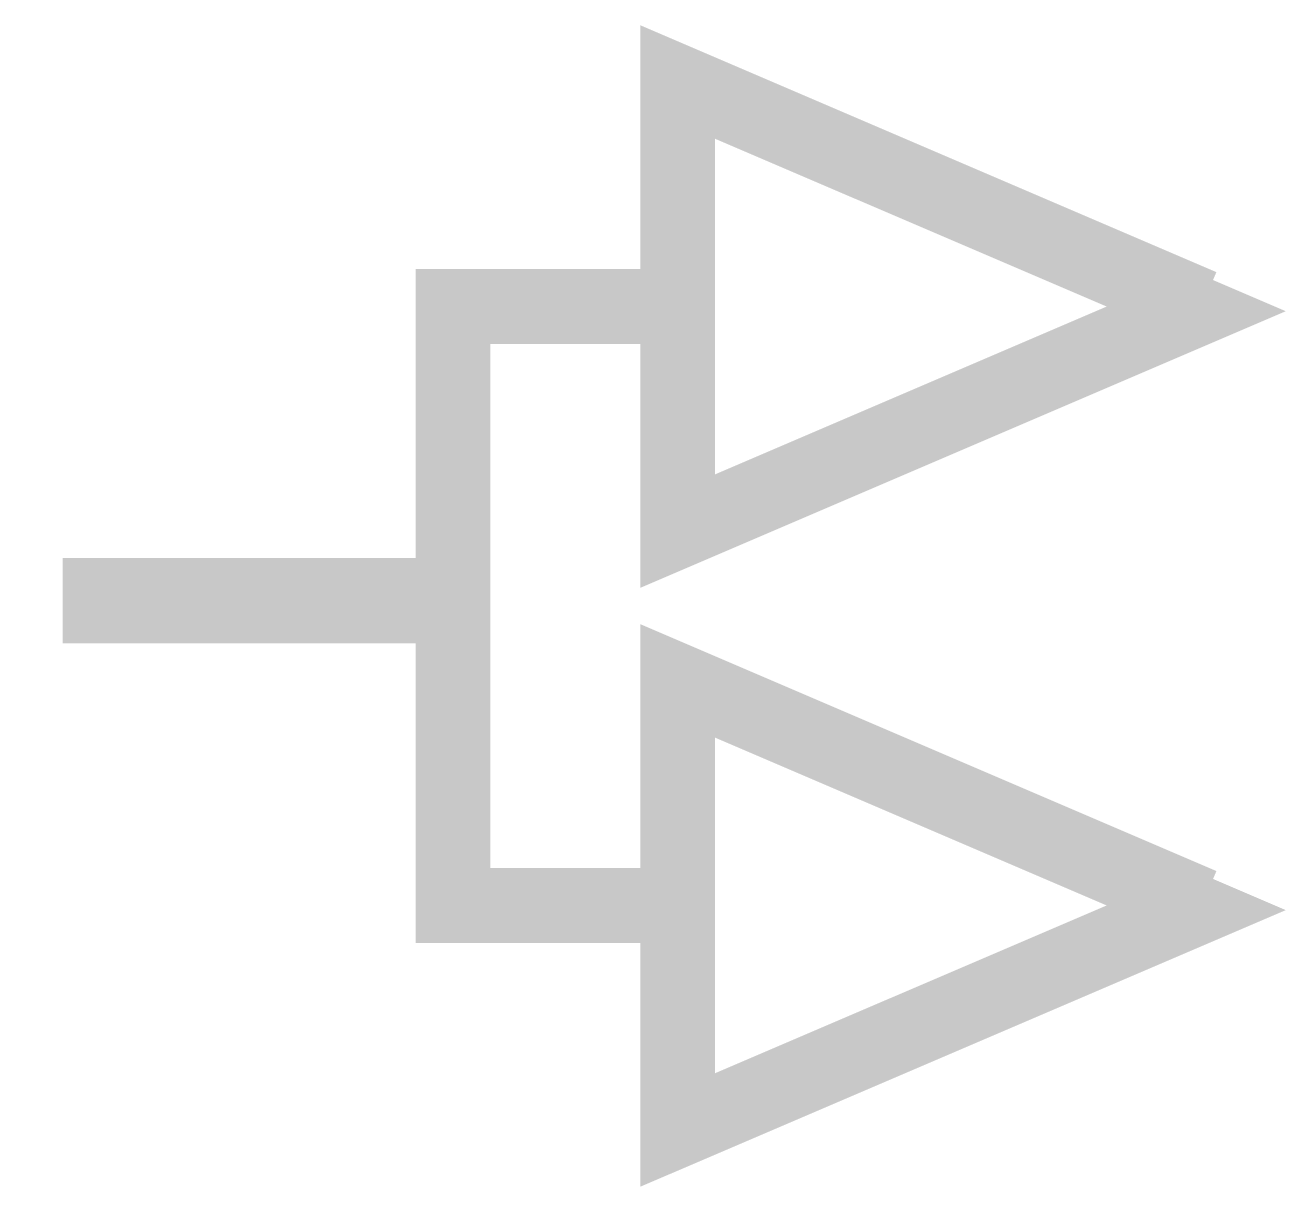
# Model space of a CAD drawing. Extents: x 2324.857 to 2325.305, y 1105.58 to 1105.993.
import ezdxf

# ---------------------------------------------------------------- set-up
doc = ezdxf.new("R2010")
doc.units = 0

msp = doc.modelspace()

# ---------------------------------------------------------------- linework, layer by layer
at = {"color": 0, "linetype": 'Continuous'}
for points in [[(2325.08894, 1105.97242, 0.0205, 0.0205, 0), (2325.27515, 1105.89262, 0.0266, 0.0266, 0), (2325.08894, 1105.81281, 0.0266, 0.0266, 0), (2325.08894, 1105.97242, 0.0266, 0.0266, 0), (2325.08894, 1105.97242, 0.0266, 0.0266, 0), (2325.27515, 1105.89262, 0.0266, 0.0266, 0)], [(2325.08894, 1105.89262, 0.0266, 0.0266, 0), (2325.00913, 1105.89262, 0.0266, 0.0266, 0), (2325.00913, 1105.6798, 0.0266, 0.0266, 0), (2325.08894, 1105.6798, 0.0266, 0.0266, 0)], [(2325.00913, 1105.78621, 0.0266, 0.0266, 0), (2324.87043, 1105.78621, 0.0266, 0.0266, 0)], [(2325.08894, 1105.75961, 0.0205, 0.0205, 0), (2325.27515, 1105.6798, 0.0266, 0.0266, 0), (2325.08894, 1105.6, 0.0266, 0.0266, 0), (2325.08894, 1105.75961, 0.0266, 0.0266, 0), (2325.08894, 1105.75961, 0.0266, 0.0266, 0), (2325.27515, 1105.6798, 0.0266, 0.0266, 0)]]:
    msp.add_lwpolyline(points, format="xyseb", dxfattribs=at)
at = {"color": 0, "linetype": 'Continuous', "const_width": 0.0266}
msp.add_lwpolyline([(2325.00913, 1105.79001), (2324.87043, 1105.79001)], dxfattribs=at)

doc.saveas('drawing.dxf')
